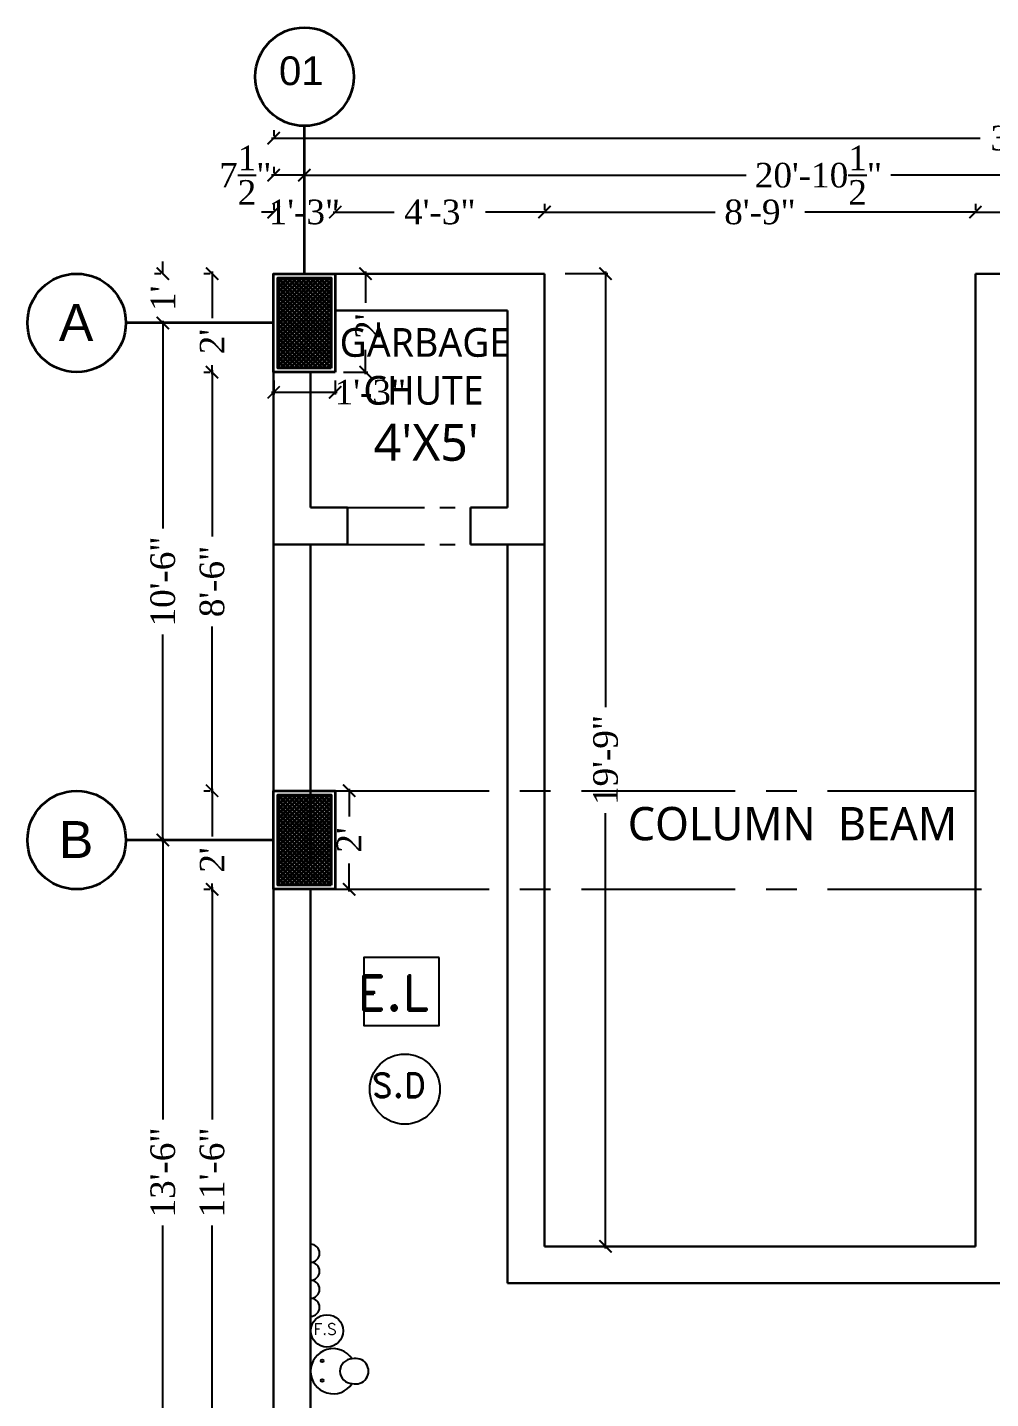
# Model space of a CAD drawing. Header units: inches. Extents: x 137014 to 144844, y -150241 to -148176.
# Drawn here: x 142626.5 to 142861.2, y -149678.9 to -149344.8 of the extents above; entities that cross this region are included whole.
import ezdxf

# ---------------------------------------------------------------- set-up
doc = ezdxf.new("R2010")
doc.units = ezdxf.units.IN
doc.header["$LTSCALE"] = 15
doc.header["$MEASUREMENT"] = 0
doc.header["$PDMODE"] = 2
doc.linetypes.add('CENTER', pattern=[2, 1.25, -0.25, 0.25, -0.25])
doc.linetypes.add('DASHEDX2', pattern=[1.5, 1, -0.5])
doc.layers.get('0').update_dxf_attribs({"linetype": 'CONTINUOUS'})
doc.layers.get('Defpoints').update_dxf_attribs({"linetype": 'CONTINUOUS'})
for name, color, linetype in [('COLUMN', 4, 'CONTINUOUS'), ('Column Hatch', 32, 'CONTINUOUS'), ('dimenion', 8, 'CONTINUOUS'), ('dooted', 7, 'DASHEDX2'), ('HATCH', 252, 'CONTINUOUS'), ('TEXT', 2, 'CONTINUOUS')]:
    doc.layers.add(name, color=color, linetype=linetype)
doc.layers.add('tex2', color=2, linetype='CONTINUOUS', lineweight=0)
doc.layers.add('WALL', color=1, linetype='CONTINUOUS', lineweight=30)
doc.styles.add('arial', font='times.ttf')
doc.styles.get("Standard").update_dxf_attribs({"font": 'romand.shx', "height": 8})
doc.styles.add('times', font='times.ttf', dxfattribs={"height": 6})
doc.dimstyles.new('NAUMAN', dxfattribs={"dimtxt": 7, "dimasz": 3, "dimexe": 0.5, "dimexo": 2, "dimgap": 3, "dimtad": 0, "dimdec": 1, "dimzin": 0, "dimdsep": 46, "dimlunit": 4, "dimtxsty": 'times', "dimblk1": 'ARCHTICK', "dimblk2": 'ARCHTICK', "dimsah": 1, "dimcen": 0, "dimdle": 0.5, "dimclrd": 256, "dimclre": 256, "dimclrt": 2, "dimadec": 0, "dimazin": 0, "dimtfac": 1, "dimtdec": 1, "dimtix": 1, "dimtofl": 0, "dimtmove": 1, "dimatfit": 3, "dimldrblk": 'ARCHTICK', "dimfxl": 4, "dimtolj": 1, "dimtzin": 0, "dimarcsym": 0})

# ---------------------------------------------------------------- blocks, each defined once
blk = doc.blocks.new('_ARCHTICK')
at = {"color": 0, "linetype": 'ByBlock', "const_width": 0.15}
blk.add_lwpolyline([(-0.5, -0.5), (0.5, 0.5)], dxfattribs=at)
blk = doc.blocks.new('*D1088')
at = {"layer": 'Defpoints', "color": 0, "ltscale": 5, "transparency": 16777216}
for p in [(142701.49, -149530.84), (142701.49, -149554.84), (142704.89, -149554.84)]:
    blk.add_point(p, dxfattribs=at)
at = {"layer": 'dimenion', "lineweight": -2, "ltscale": 5, "transparency": 16777216}
for p, q in [((142703.49, -149530.84), (142705.39, -149530.84)), ((142704.89, -149530.34), (142704.89, -149537.11)), ((142704.89, -149555.34), (142704.89, -149548.57)), ((142703.49, -149554.84), (142705.39, -149554.84))]:
    blk.add_line(p, q, dxfattribs=at)
at = {"layer": 'dimenion', "lineweight": -2, "ltscale": 5, "transparency": 16777216, "xscale": 3, "yscale": 3, "zscale": 3}
for p, rotation in [((142704.89, -149530.84), 90), ((142704.89, -149554.84), 270)]:
    blk.add_blockref('_ARCHTICK', p, dxfattribs=dict(at, rotation=rotation))
at = {"layer": 'dimenion', "color": 2, "ltscale": 5, "transparency": 16777216, "insert": (142704.89, -149542.84), "char_height": 6, "attachment_point": 5, "rotation": 90, "style": 'times'}
blk.add_mtext("\\A1;2'", dxfattribs=at)
blk = doc.blocks.new('*D1089')
at = {"layer": 'Defpoints', "color": 0, "ltscale": 5, "transparency": 16777216}
for p in [(142755.49, -149404.84), (142752.49, -149641.84), (142767.38, -149641.84)]:
    blk.add_point(p, dxfattribs=at)
at = {"layer": 'HATCH', "lineweight": -2, "ltscale": 5, "transparency": 16777216}
for p, q in [((142767.38, -149404.34), (142767.38, -149510.43)), ((142757.49, -149404.84), (142767.88, -149404.84)), ((142767.38, -149642.34), (142767.38, -149536.26)), ((142754.49, -149641.84), (142767.88, -149641.84))]:
    blk.add_line(p, q, dxfattribs=at)
at = {"layer": 'HATCH', "lineweight": -2, "ltscale": 5, "transparency": 16777216, "xscale": 3, "yscale": 3, "zscale": 3}
for p, rotation in [((142767.38, -149404.84), 90), ((142767.38, -149641.84), 270)]:
    blk.add_blockref('_ARCHTICK', p, dxfattribs=dict(at, rotation=rotation))
at = {"layer": 'HATCH', "color": 2, "ltscale": 5, "transparency": 16777216, "insert": (142767.38, -149523.34), "char_height": 6, "attachment_point": 5, "rotation": 90, "style": 'times'}
blk.add_mtext('\\A1;19\'-9"', dxfattribs=at)
blk = doc.blocks.new('*D1093')
at = {"layer": 'Defpoints', "color": 0, "ltscale": 5, "transparency": 16777216}
for p in [(142701.49, -149404.84), (142701.49, -149428.84), (142708.9, -149428.84)]:
    blk.add_point(p, dxfattribs=at)
at = {"layer": 'dimenion', "lineweight": -2, "ltscale": 5, "transparency": 16777216}
for p, q in [((142708.9, -149404.34), (142708.9, -149411.93)), ((142703.49, -149404.84), (142709.4, -149404.84)), ((142708.9, -149429.34), (142708.9, -149423.39)), ((142703.49, -149428.84), (142709.4, -149428.84))]:
    blk.add_line(p, q, dxfattribs=at)
at = {"layer": 'dimenion', "lineweight": -2, "ltscale": 5, "transparency": 16777216, "xscale": 3, "yscale": 3, "zscale": 3}
for p, rotation in [((142708.9, -149404.84), 90), ((142708.9, -149428.84), 270)]:
    blk.add_blockref('_ARCHTICK', p, dxfattribs=dict(at, rotation=rotation))
at = {"layer": 'dimenion', "color": 2, "ltscale": 5, "transparency": 16777216, "insert": (142709.39, -149417.66), "char_height": 6, "attachment_point": 5, "rotation": 90, "style": 'times'}
blk.add_mtext("\\A1;2'", dxfattribs=at)
blk = doc.blocks.new('*D1094')
at = {"layer": 'Defpoints', "color": 0, "ltscale": 5, "transparency": 16777216}
for p in [(142686.49, -149428.84), (142701.49, -149428.84), (142686.49, -149433.76)]:
    blk.add_point(p, dxfattribs=at)
at = {"layer": 'dimenion', "lineweight": -2, "ltscale": 5, "transparency": 16777216}
for p, q in [((142686.49, -149430.84), (142686.49, -149434.26)), ((142701.49, -149430.84), (142701.49, -149434.26)), ((142701.99, -149433.76), (142685.99, -149433.76))]:
    blk.add_line(p, q, dxfattribs=at)
at = {"layer": 'dimenion', "lineweight": -2, "ltscale": 5, "transparency": 16777216, "xscale": 3, "yscale": 3, "zscale": 3, "rotation": 180}
blk.add_blockref('_ARCHTICK', (142686.49, -149433.76), dxfattribs=at)
at = {"layer": 'dimenion', "lineweight": -2, "ltscale": 5, "transparency": 16777216, "xscale": 3, "yscale": 3, "zscale": 3}
blk.add_blockref('_ARCHTICK', (142701.49, -149433.76), dxfattribs=at)
at = {"layer": 'dimenion', "color": 2, "ltscale": 5, "transparency": 16777216, "insert": (142710.06, -149433.74), "char_height": 6, "attachment_point": 5, "style": 'times'}
blk.add_mtext('\\A1;1\'-3"', dxfattribs=at)
blk = doc.blocks.new('*D1098')
at = {"layer": 'Defpoints', "color": 0, "ltscale": 5, "transparency": 16777216}
for p in [(142752.49, -149389.84), (142752.49, -149389.84), (142857.49, -149389.84)]:
    blk.add_point(p, dxfattribs=at)
at = {"layer": 'HATCH', "lineweight": -2, "ltscale": 5, "transparency": 16777216}
for p, q in [((142752.49, -149387.84), (142752.49, -149389.34)), ((142857.49, -149387.84), (142857.49, -149389.34)), ((142751.99, -149389.84), (142794.04, -149389.84)), ((142857.99, -149389.84), (142815.93, -149389.84))]:
    blk.add_line(p, q, dxfattribs=at)
at = {"layer": 'HATCH', "lineweight": -2, "ltscale": 5, "transparency": 16777216, "xscale": 3, "yscale": 3, "zscale": 3, "rotation": 180}
blk.add_blockref('_ARCHTICK', (142752.49, -149389.84), dxfattribs=at)
at = {"layer": 'HATCH', "lineweight": -2, "ltscale": 5, "transparency": 16777216, "xscale": 3, "yscale": 3, "zscale": 3}
blk.add_blockref('_ARCHTICK', (142857.49, -149389.84), dxfattribs=at)
at = {"layer": 'HATCH', "color": 2, "ltscale": 5, "transparency": 16777216, "insert": (142804.99, -149389.84), "char_height": 6, "attachment_point": 5, "style": 'times'}
blk.add_mtext('\\A1;8\'-9"', dxfattribs=at)
blk = doc.blocks.new('*D1099')
at = {"layer": 'Defpoints', "color": 0, "ltscale": 5, "transparency": 16777216}
for p in [(142686.49, -149389.84), (142686.49, -149389.84), (142701.49, -149389.84)]:
    blk.add_point(p, dxfattribs=at)
at = {"layer": 'HATCH', "lineweight": -2, "ltscale": 5, "transparency": 16777216}
for p, q in [((142686.49, -149387.84), (142686.49, -149389.34)), ((142701.49, -149387.84), (142701.49, -149389.34)), ((142686.49, -149389.84), (142683.49, -149389.84)), ((142701.49, -149389.84), (142704.49, -149389.84))]:
    blk.add_line(p, q, dxfattribs=at)
at = {"layer": 'HATCH', "lineweight": -2, "ltscale": 5, "transparency": 16777216, "xscale": 3, "yscale": 3, "zscale": 3}
blk.add_blockref('_ARCHTICK', (142686.49, -149389.84), dxfattribs=at)
at = {"layer": 'HATCH', "lineweight": -2, "ltscale": 5, "transparency": 16777216, "xscale": 3, "yscale": 3, "zscale": 3, "rotation": 180}
blk.add_blockref('_ARCHTICK', (142701.49, -149389.84), dxfattribs=at)
at = {"layer": 'HATCH', "color": 2, "ltscale": 5, "transparency": 16777216, "insert": (142693.99, -149389.84), "char_height": 6, "attachment_point": 5, "style": 'times'}
blk.add_mtext('\\A1;1\'-3"', dxfattribs=at)
blk = doc.blocks.new('*D1100')
at = {"layer": 'Defpoints', "color": 0, "ltscale": 5, "transparency": 16777216}
for p in [(142701.49, -149389.84), (142752.49, -149389.84), (142752.49, -149389.84)]:
    blk.add_point(p, dxfattribs=at)
at = {"layer": 'HATCH', "lineweight": -2, "ltscale": 5, "transparency": 16777216}
for p, q in [((142701.49, -149387.84), (142701.49, -149389.34)), ((142752.49, -149387.84), (142752.49, -149389.34)), ((142700.99, -149389.84), (142715.84, -149389.84)), ((142752.99, -149389.84), (142738.13, -149389.84))]:
    blk.add_line(p, q, dxfattribs=at)
at = {"layer": 'HATCH', "lineweight": -2, "ltscale": 5, "transparency": 16777216, "xscale": 3, "yscale": 3, "zscale": 3, "rotation": 180}
blk.add_blockref('_ARCHTICK', (142701.49, -149389.84), dxfattribs=at)
at = {"layer": 'HATCH', "lineweight": -2, "ltscale": 5, "transparency": 16777216, "xscale": 3, "yscale": 3, "zscale": 3}
blk.add_blockref('_ARCHTICK', (142752.49, -149389.84), dxfattribs=at)
at = {"layer": 'HATCH', "color": 2, "ltscale": 5, "transparency": 16777216, "insert": (142726.99, -149389.84), "char_height": 6, "attachment_point": 5, "style": 'times'}
blk.add_mtext('\\A1;4\'-3"', dxfattribs=at)
blk = doc.blocks.new('*D1101')
at = {"layer": 'Defpoints', "color": 0, "ltscale": 5, "transparency": 16777216}
for p in [(142857.49, -149389.84), (142932.49, -149389.84), (142932.49, -149389.84)]:
    blk.add_point(p, dxfattribs=at)
at = {"layer": 'HATCH', "lineweight": -2, "ltscale": 5, "transparency": 16777216}
for p, q in [((142857.49, -149387.84), (142857.49, -149389.34)), ((142932.49, -149387.84), (142932.49, -149389.34)), ((142856.99, -149389.84), (142883.96, -149389.84)), ((142932.99, -149389.84), (142906.01, -149389.84))]:
    blk.add_line(p, q, dxfattribs=at)
at = {"layer": 'HATCH', "lineweight": -2, "ltscale": 5, "transparency": 16777216, "xscale": 3, "yscale": 3, "zscale": 3, "rotation": 180}
blk.add_blockref('_ARCHTICK', (142857.49, -149389.84), dxfattribs=at)
at = {"layer": 'HATCH', "lineweight": -2, "ltscale": 5, "transparency": 16777216, "xscale": 3, "yscale": 3, "zscale": 3}
blk.add_blockref('_ARCHTICK', (142932.49, -149389.84), dxfattribs=at)
at = {"layer": 'HATCH', "color": 2, "ltscale": 5, "transparency": 16777216, "insert": (142894.99, -149389.84), "char_height": 6, "attachment_point": 5, "style": 'times'}
blk.add_mtext('\\A1;6\'-3"', dxfattribs=at)
blk = doc.blocks.new('*D1105')
at = {"layer": 'Defpoints', "color": 0, "ltscale": 5, "transparency": 16777216}
for p in [(142693.99, -149380.84), (142944.49, -149380.84), (142944.49, -149380.84)]:
    blk.add_point(p, dxfattribs=at)
at = {"layer": 'HATCH', "lineweight": -2, "ltscale": 5, "transparency": 16777216}
for p, q in [((142693.49, -149380.84), (142801.59, -149380.84)), ((142693.99, -149378.84), (142693.99, -149380.34)), ((142944.99, -149380.84), (142836.88, -149380.84)), ((142944.49, -149378.84), (142944.49, -149380.34))]:
    blk.add_line(p, q, dxfattribs=at)
at = {"layer": 'HATCH', "lineweight": -2, "ltscale": 5, "transparency": 16777216, "xscale": 3, "yscale": 3, "zscale": 3, "rotation": 180}
blk.add_blockref('_ARCHTICK', (142693.99, -149380.84), dxfattribs=at)
at = {"layer": 'HATCH', "lineweight": -2, "ltscale": 5, "transparency": 16777216, "xscale": 3, "yscale": 3, "zscale": 3}
blk.add_blockref('_ARCHTICK', (142944.49, -149380.84), dxfattribs=at)
at = {"layer": 'HATCH', "color": 2, "ltscale": 5, "transparency": 16777216, "insert": (142819.24, -149380.84), "char_height": 6, "attachment_point": 5, "style": 'times'}
blk.add_mtext('\\A1;20\'-10{\\H1.000000x;\\S1/2;}"', dxfattribs=at)
blk = doc.blocks.new('*D1108')
at = {"layer": 'Defpoints', "color": 0, "ltscale": 5, "transparency": 16777216}
for p in [(142686.49, -149380.84), (142686.49, -149380.84), (142693.99, -149380.84)]:
    blk.add_point(p, dxfattribs=at)
at = {"layer": 'HATCH', "lineweight": -2, "ltscale": 5, "transparency": 16777216}
for p, q in [((142694.49, -149380.84), (142685.99, -149380.84)), ((142686.49, -149378.84), (142686.49, -149380.34)), ((142693.99, -149378.84), (142693.99, -149380.34))]:
    blk.add_line(p, q, dxfattribs=at)
at = {"layer": 'HATCH', "lineweight": -2, "ltscale": 5, "transparency": 16777216, "xscale": 3, "yscale": 3, "zscale": 3, "rotation": 180}
blk.add_blockref('_ARCHTICK', (142686.49, -149380.84), dxfattribs=at)
at = {"layer": 'HATCH', "lineweight": -2, "ltscale": 5, "transparency": 16777216, "xscale": 3, "yscale": 3, "zscale": 3}
blk.add_blockref('_ARCHTICK', (142693.99, -149380.84), dxfattribs=at)
at = {"layer": 'HATCH', "color": 2, "ltscale": 5, "transparency": 16777216, "insert": (142679.57, -149380.84), "char_height": 6, "attachment_point": 5, "style": 'times'}
blk.add_mtext('\\A1;7{\\H1.000000x;\\S1/2;}"', dxfattribs=at)
blk = doc.blocks.new('*D1109')
at = {"layer": 'Defpoints', "color": 0, "ltscale": 5, "transparency": 16777216}
for p in [(142686.49, -149371.84), (143046.49, -149371.84), (143046.49, -149371.84)]:
    blk.add_point(p, dxfattribs=at)
at = {"layer": 'HATCH', "lineweight": -2, "ltscale": 5, "transparency": 16777216}
for p, q in [((142686.49, -149369.84), (142686.49, -149371.34)), ((143046.49, -149369.84), (143046.49, -149371.34)), ((142685.99, -149371.84), (142858.63, -149371.84)), ((143046.99, -149371.84), (142874.35, -149371.84))]:
    blk.add_line(p, q, dxfattribs=at)
at = {"layer": 'HATCH', "lineweight": -2, "ltscale": 5, "transparency": 16777216, "xscale": 3, "yscale": 3, "zscale": 3, "rotation": 180}
blk.add_blockref('_ARCHTICK', (142686.49, -149371.84), dxfattribs=at)
at = {"layer": 'HATCH', "lineweight": -2, "ltscale": 5, "transparency": 16777216, "xscale": 3, "yscale": 3, "zscale": 3}
blk.add_blockref('_ARCHTICK', (143046.49, -149371.84), dxfattribs=at)
at = {"layer": 'HATCH', "color": 2, "ltscale": 5, "transparency": 16777216, "insert": (142866.49, -149371.84), "char_height": 6, "attachment_point": 5, "style": 'times'}
blk.add_mtext("\\A1;30'", dxfattribs=at)
blk = doc.blocks.new('*D1128')
at = {"layer": 'Defpoints', "color": 0, "ltscale": 5, "transparency": 16777216}
for p in [(142659.49, -149404.84), (142659.49, -149404.84), (142659.49, -149416.84)]:
    blk.add_point(p, dxfattribs=at)
at = {"layer": 'HATCH', "lineweight": -2, "ltscale": 5, "transparency": 16777216}
for p, q in [((142659.49, -149404.84), (142659.49, -149401.84)), ((142657.49, -149404.84), (142658.99, -149404.84)), ((142657.49, -149416.84), (142658.99, -149416.84)), ((142659.49, -149416.84), (142659.49, -149419.84))]:
    blk.add_line(p, q, dxfattribs=at)
at = {"layer": 'HATCH', "lineweight": -2, "ltscale": 5, "transparency": 16777216, "xscale": 3, "yscale": 3, "zscale": 3}
for p, rotation in [((142659.49, -149404.84), 270), ((142659.49, -149416.84), 90)]:
    blk.add_blockref('_ARCHTICK', p, dxfattribs=dict(at, rotation=rotation))
at = {"layer": 'HATCH', "color": 2, "ltscale": 5, "transparency": 16777216, "insert": (142659.49, -149410.84), "char_height": 6, "attachment_point": 5, "rotation": 90, "style": 'times'}
blk.add_mtext("\\A1;1'", dxfattribs=at)
blk = doc.blocks.new('*D1129')
at = {"layer": 'Defpoints', "color": 0, "ltscale": 5, "transparency": 16777216}
for p in [(142659.49, -149416.84), (142659.49, -149542.84), (142659.49, -149542.84)]:
    blk.add_point(p, dxfattribs=at)
at = {"layer": 'HATCH', "lineweight": -2, "ltscale": 5, "transparency": 16777216}
for p, q in [((142657.49, -149416.84), (142658.99, -149416.84)), ((142659.49, -149416.34), (142659.49, -149466.93)), ((142659.49, -149543.34), (142659.49, -149492.76)), ((142657.49, -149542.84), (142658.99, -149542.84))]:
    blk.add_line(p, q, dxfattribs=at)
at = {"layer": 'HATCH', "lineweight": -2, "ltscale": 5, "transparency": 16777216, "xscale": 3, "yscale": 3, "zscale": 3}
for p, rotation in [((142659.49, -149416.84), 90), ((142659.49, -149542.84), 270)]:
    blk.add_blockref('_ARCHTICK', p, dxfattribs=dict(at, rotation=rotation))
at = {"layer": 'HATCH', "color": 2, "ltscale": 5, "transparency": 16777216, "insert": (142659.49, -149479.84), "char_height": 6, "attachment_point": 5, "rotation": 90, "style": 'times'}
blk.add_mtext('\\A1;10\'-6"', dxfattribs=at)
blk = doc.blocks.new('*D1130')
at = {"layer": 'Defpoints', "color": 0, "ltscale": 5, "transparency": 16777216}
for p in [(142659.49, -149542.84), (142659.49, -149704.84), (142659.49, -149704.84)]:
    blk.add_point(p, dxfattribs=at)
at = {"layer": 'HATCH', "lineweight": -2, "ltscale": 5, "transparency": 16777216}
for p, q in [((142657.49, -149542.84), (142658.99, -149542.84)), ((142659.49, -149542.34), (142659.49, -149610.93)), ((142659.49, -149705.34), (142659.49, -149636.76)), ((142657.49, -149704.84), (142658.99, -149704.84))]:
    blk.add_line(p, q, dxfattribs=at)
at = {"layer": 'HATCH', "lineweight": -2, "ltscale": 5, "transparency": 16777216, "xscale": 3, "yscale": 3, "zscale": 3}
for p, rotation in [((142659.49, -149542.84), 90), ((142659.49, -149704.84), 270)]:
    blk.add_blockref('_ARCHTICK', p, dxfattribs=dict(at, rotation=rotation))
at = {"layer": 'HATCH', "color": 2, "ltscale": 5, "transparency": 16777216, "insert": (142659.49, -149623.84), "char_height": 6, "attachment_point": 5, "rotation": 90, "style": 'times'}
blk.add_mtext('\\A1;13\'-6"', dxfattribs=at)
blk = doc.blocks.new('*D1135')
at = {"layer": 'Defpoints', "color": 0, "ltscale": 5, "transparency": 16777216}
for p in [(142671.49, -149404.84), (142671.49, -149428.84), (142671.49, -149428.84)]:
    blk.add_point(p, dxfattribs=at)
at = {"layer": 'HATCH', "lineweight": -2, "ltscale": 5, "transparency": 16777216}
for p, q in [((142671.49, -149404.34), (142671.49, -149415.67)), ((142669.49, -149404.84), (142670.99, -149404.84)), ((142671.49, -149429.34), (142671.49, -149427.13)), ((142669.49, -149428.84), (142670.99, -149428.84))]:
    blk.add_line(p, q, dxfattribs=at)
at = {"layer": 'HATCH', "lineweight": -2, "ltscale": 5, "transparency": 16777216, "xscale": 3, "yscale": 3, "zscale": 3}
for p, rotation in [((142671.49, -149404.84), 90), ((142671.49, -149428.84), 270)]:
    blk.add_blockref('_ARCHTICK', p, dxfattribs=dict(at, rotation=rotation))
at = {"layer": 'HATCH', "color": 2, "ltscale": 5, "transparency": 16777216, "insert": (142671.49, -149421.4), "char_height": 6, "attachment_point": 5, "rotation": 90, "style": 'times'}
blk.add_mtext("\\A1;2'", dxfattribs=at)
blk = doc.blocks.new('*D1136')
at = {"layer": 'Defpoints', "color": 0, "ltscale": 5, "transparency": 16777216}
for p in [(142671.49, -149428.84), (142671.49, -149530.84), (142671.49, -149530.84)]:
    blk.add_point(p, dxfattribs=at)
at = {"layer": 'HATCH', "lineweight": -2, "ltscale": 5, "transparency": 16777216}
for p, q in [((142669.49, -149428.84), (142670.99, -149428.84)), ((142671.49, -149428.34), (142671.49, -149468.89)), ((142671.49, -149531.34), (142671.49, -149490.79)), ((142669.49, -149530.84), (142670.99, -149530.84))]:
    blk.add_line(p, q, dxfattribs=at)
at = {"layer": 'HATCH', "lineweight": -2, "ltscale": 5, "transparency": 16777216, "xscale": 3, "yscale": 3, "zscale": 3}
for p, rotation in [((142671.49, -149428.84), 90), ((142671.49, -149530.84), 270)]:
    blk.add_blockref('_ARCHTICK', p, dxfattribs=dict(at, rotation=rotation))
at = {"layer": 'HATCH', "color": 2, "ltscale": 5, "transparency": 16777216, "insert": (142671.49, -149479.84), "char_height": 6, "attachment_point": 5, "rotation": 90, "style": 'times'}
blk.add_mtext('\\A1;8\'-6"', dxfattribs=at)
blk = doc.blocks.new('*D1137')
at = {"layer": 'Defpoints', "color": 0, "ltscale": 5, "transparency": 16777216}
for p in [(142671.49, -149530.84), (142671.49, -149554.84), (142671.49, -149554.84)]:
    blk.add_point(p, dxfattribs=at)
at = {"layer": 'HATCH', "lineweight": -2, "ltscale": 5, "transparency": 16777216}
for p, q in [((142669.49, -149530.84), (142670.99, -149530.84)), ((142671.49, -149530.34), (142671.49, -149541.98)), ((142669.49, -149554.84), (142670.99, -149554.84)), ((142671.49, -149555.34), (142671.49, -149553.44))]:
    blk.add_line(p, q, dxfattribs=at)
at = {"layer": 'HATCH', "lineweight": -2, "ltscale": 5, "transparency": 16777216, "xscale": 3, "yscale": 3, "zscale": 3}
for p, rotation in [((142671.49, -149530.84), 90), ((142671.49, -149554.84), 270)]:
    blk.add_blockref('_ARCHTICK', p, dxfattribs=dict(at, rotation=rotation))
at = {"layer": 'HATCH', "color": 2, "ltscale": 5, "transparency": 16777216, "insert": (142671.49, -149547.71), "char_height": 6, "attachment_point": 5, "rotation": 90, "style": 'times'}
blk.add_mtext("\\A1;2'", dxfattribs=at)
blk = doc.blocks.new('*D1138')
at = {"layer": 'Defpoints', "color": 0, "ltscale": 5, "transparency": 16777216}
for p in [(142671.49, -149554.84), (142671.49, -149692.84), (142671.49, -149692.84)]:
    blk.add_point(p, dxfattribs=at)
at = {"layer": 'HATCH', "lineweight": -2, "ltscale": 5, "transparency": 16777216}
for p, q in [((142669.49, -149554.84), (142670.99, -149554.84)), ((142671.49, -149554.34), (142671.49, -149610.93)), ((142671.49, -149693.34), (142671.49, -149636.76)), ((142669.49, -149692.84), (142670.99, -149692.84))]:
    blk.add_line(p, q, dxfattribs=at)
at = {"layer": 'HATCH', "lineweight": -2, "ltscale": 5, "transparency": 16777216, "xscale": 3, "yscale": 3, "zscale": 3}
for p, rotation in [((142671.49, -149554.84), 90), ((142671.49, -149692.84), 270)]:
    blk.add_blockref('_ARCHTICK', p, dxfattribs=dict(at, rotation=rotation))
at = {"layer": 'HATCH', "color": 2, "ltscale": 5, "transparency": 16777216, "insert": (142671.49, -149623.84), "char_height": 6, "attachment_point": 5, "rotation": 90, "style": 'times'}
blk.add_mtext('\\A1;11\'-6"', dxfattribs=at)

msp = doc.modelspace()

# ---------------------------------------------------------------- hatches: boundary and pattern name
at = {"layer": 'Column Hatch', "lineweight": 35}
h = msp.add_hatch(dxfattribs=at)
h.set_pattern_fill('ANSI37', color=256, scale=0.25)
h.set_pattern_definition([(45, (143034.48525, -149404.8425), (-0.561266, 0.561266), []), (135, (143034.48525, -149404.8425), (-0.561266, -0.561266), [])])
h.paths.add_polyline_path([(142700.48525, -149427.84248), (142687.48525, -149427.84248), (142687.48525, -149405.84248), (142700.48525, -149405.84248)])
h = msp.add_hatch(dxfattribs=at)
h.set_pattern_fill('ANSI37', color=256, scale=0.25)
h.set_pattern_definition([(45, (143034.48525, -149530.8425), (-0.561266, 0.561266), []), (135, (143034.48525, -149530.8425), (-0.561266, -0.561266), [])])
h.paths.add_polyline_path([(142700.48525, -149553.84248), (142687.48525, -149553.84248), (142687.48525, -149531.84248), (142700.48525, -149531.84248)])

# ---------------------------------------------------------------- linework, layer by layer
msp.add_line((142695.48525, -149641.32392), (142695.48525, -149658.86105))
at = {"ltscale": 0.22}
msp.add_lwpolyline([(142726.81848, -149571.4974), (142708.45923, -149571.4974), (142708.45923, -149587.99657), (142726.81848, -149587.99657)], close=True, dxfattribs=at)
for centre, radius in [((142718.4511, -149603.53408), 8.55115), ((142699.4845, -149662.43855), 3.93776), ((142698.31554, -149669.73263), 0.31799), ((142698.31554, -149674.50912), 0.31799)]:
    msp.add_circle(centre, radius, dxfattribs=at)
for centre in [(142695.48525, -149643.51606), (142695.48525, -149647.90034), (142695.48525, -149652.28462), (142695.48525, -149656.66891)]:
    msp.add_arc(centre, 2.19214, 270, 90)
for centre, radius, start, end in [((142700.99199, -149672.26787), 5.50674, 32.7653961, 327.2346039), ((142705.62258, -149672.26787), 2.98025, 90, 270), ((142706.49874, -149672.26787), 3.10637, 253.6173019, 106.3826981)]:
    msp.add_arc(centre, radius, start, end, dxfattribs=at)
at = {"layer": 'COLUMN', "lineweight": 35}
for p, q in [((142693.98525, -149404.84248), (142693.98525, -149368.84248)), ((142686.48525, -149416.84248), (142650.48525, -149416.84248)), ((142686.48525, -149542.84248), (142650.48525, -149542.84248))]:
    msp.add_line(p, q, dxfattribs=at)
for points in [[(142701.48525, -149428.84248), (142686.48525, -149428.84248), (142686.48525, -149404.84248), (142701.48525, -149404.84248)], [(142701.48525, -149554.84248), (142686.48525, -149554.84248), (142686.48525, -149530.84248), (142701.48525, -149530.84248)]]:
    msp.add_lwpolyline(points, close=True, dxfattribs=at)
for centre in [(142693.98525, -149356.84248), (142638.48525, -149416.84248), (142638.48525, -149542.84248)]:
    msp.add_circle(centre, 12, dxfattribs=at)
at = {"layer": 'Column Hatch', "lineweight": 35}
for points in [[(142700.48525, -149427.84248), (142687.48525, -149427.84248), (142687.48525, -149405.84248), (142700.48525, -149405.84248)], [(142700.48525, -149553.84248), (142687.48525, -149553.84248), (142687.48525, -149531.84248), (142700.48525, -149531.84248)]]:
    msp.add_lwpolyline(points, close=True, dxfattribs=at)
at = {"layer": 'dooted', "linetype": 'CENTER'}
for p, q in [((142704.48525, -149461.84248), (142734.48525, -149461.84248)), ((142704.48525, -149470.84248), (142734.48525, -149470.84248))]:
    msp.add_line(p, q, dxfattribs=at)
at = {"layer": 'dooted', "linetype": 'CENTER', "ltscale": 2}
for p, q in [((142701.48525, -149530.84248), (142857.48525, -149530.84248)), ((142701.48525, -149554.84248), (143037.48525, -149554.84248))]:
    msp.add_line(p, q, dxfattribs=at)
at = {"layer": 'WALL'}
for p, q in [((142752.48525, -149404.84248), (142701.48525, -149404.84248)), ((142752.48525, -149404.84248), (142752.48525, -149641.84248)), ((142932.48525, -149404.84248), (142857.48525, -149404.84248)), ((142857.48525, -149641.84248), (142857.48525, -149404.84248)), ((142743.48525, -149413.84248), (142701.48525, -149413.84248)), ((142743.48525, -149413.84248), (142743.48525, -149461.84248)), ((142686.48525, -149428.84248), (142686.48525, -149548.84248)), ((142695.48525, -149428.84248), (142695.48525, -149461.84248)), ((142704.48525, -149461.84248), (142695.48525, -149461.84248)), ((142704.48525, -149461.84248), (142704.48525, -149470.84248)), ((142743.48525, -149461.84248), (142734.48525, -149461.84248)), ((142734.48525, -149461.84248), (142734.48525, -149470.84248)), ((142704.48525, -149470.84248), (142686.48525, -149470.84248)), ((142695.48525, -149470.84248), (142695.48525, -149548.84248)), ((142752.48525, -149470.84248), (142734.48525, -149470.84248)), ((142743.48525, -149470.84248), (142743.48525, -149650.84248)), ((142686.48525, -149692.84248), (142686.48525, -149554.84248)), ((142695.48525, -149554.84248), (142695.48525, -149692.84248)), ((142752.48525, -149641.84248), (142857.48525, -149641.84248)), ((142743.48525, -149650.84248), (142866.48525, -149650.84248))]:
    msp.add_line(p, q, dxfattribs=at)

# ---------------------------------------------------------------- texts
at = {"ltscale": 0.22, "attachment_point": 3}
for s, insert, char_height, width in [('E.L', (142724.07292, -149575.83276), 8.517973, 26.2972052), ('S.D', (142723.59675, -149599.6245), 5.915259, 5.6025929)]:
    msp.add_mtext(s, dxfattribs=dict(at, insert=insert, char_height=char_height, width=width))
at = {"color": 13, "ltscale": 0.22, "insert": (142701.85405, -149660.63821), "char_height": 2.723948, "width": 2.5799671, "attachment_point": 3}
msp.add_mtext('F.S', dxfattribs=at)
at = {"layer": 'tex2', "attachment_point": 5, "style": 'arial'}
for s, insert, char_height in [('{\\fArial|b0|i0|c0|p34;01}', (142693.2246, -149355.45362), 7), ('{\\fArial|b0|i0|c0|p34;A}', (142638.3505, -149416.71776), 9), ('{\\fArial|b0|i0|c0|p34;B}', (142638.3505, -149542.71776), 9)]:
    msp.add_mtext(s, dxfattribs=dict(at, insert=insert, char_height=char_height))
at = {"layer": 'TEXT'}
for s, insert, char_height, width, attachment_point in [("\\pi22.81686;{\\fTrebuchet MS|b0|i0|c0|p34;\\H0.77778x;GARBAGE\\P\\pi28.60307;CHUTE\\H1.2857x;\\P\\pi31.15372;4'X5'}", (142679.73923, -149418.09271), 9, 85.61633, 1), ('\\A1;{\\fTrebuchet MS|b0|i0|c0|p34;COLUMN  BEAM}', (142812.89488, -149534.78459), 8.1, 118.1902113, 2)]:
    msp.add_mtext(s, dxfattribs=dict(at, insert=insert, char_height=char_height, width=width, attachment_point=attachment_point))

# ---------------------------------------------------------------- dimensions: what is measured, and where the dimension line sits
at = {"layer": 'dimenion', "ltscale": 5}
for base, p1, p2, angle, picture, middle in [((142708.89908, -149428.84248), (142701.48525, -149404.84248), (142701.48525, -149428.84248), 270, '*D1093', (142709.3895, -149417.66381)), ((142686.48525, -149433.75969), (142701.48525, -149428.84248), (142686.48525, -149428.84248), 180, '*D1094', (142710.05804, -149433.74382))]:
    dim = msp.add_linear_dim(base=base, p1=p1, p2=p2, angle=angle, dimstyle='NAUMAN', dxfattribs=at)
    dim.commit()
    dim.dimension.update_dxf_attribs({"geometry": picture, "text_midpoint": middle, "dimtype": 161})
dim = msp.add_aligned_dim(p1=(142701.48525, -149530.84248), p2=(142701.48525, -149554.84248), distance=3.40248, dimstyle='NAUMAN', dxfattribs=at)
dim.commit()
dim.dimension.update_dxf_attribs({"geometry": '*D1088', "text_midpoint": (142704.88773, -149542.84248)})
at = {"layer": 'HATCH', "ltscale": 5}
for base, p1, p2, picture, middle in [((143046.48525, -149371.84248), (142686.48525, -149371.84248), (143046.48525, -149371.84248), '*D1109', (142866.48525, -149371.84248)), ((142686.48525, -149389.84248), (142701.48525, -149389.84248), (142686.48525, -149389.84248), '*D1099', (142693.98525, -149389.84248)), ((142752.48525, -149389.84248), (142701.48525, -149389.84248), (142752.48525, -149389.84248), '*D1100', (142726.98525, -149389.84248))]:
    dim = msp.add_linear_dim(base=base, p1=p1, p2=p2, dimstyle='NAUMAN', dxfattribs=at)
    dim.commit()
    dim.dimension.update_dxf_attribs({"geometry": picture, "text_midpoint": middle})
for base, p1, p2, angle, picture, middle, dimtype in [((142686.48525, -149380.84248), (142693.98525, -149380.84248), (142686.48525, -149380.84248), 180, '*D1108', (142679.5685, -149380.84248), 161), ((142671.48525, -149428.84248), (142671.48525, -149404.84248), (142671.48525, -149428.84248), 90, '*D1135', (142671.48525, -149421.4035), 160), ((142671.48525, -149554.84248), (142671.48525, -149530.84248), (142671.48525, -149554.84248), 90, '*D1137', (142671.48525, -149547.71429), 160)]:
    dim = msp.add_linear_dim(base=base, p1=p1, p2=p2, angle=angle, dimstyle='NAUMAN', dxfattribs=at)
    dim.commit()
    dim.dimension.update_dxf_attribs({"geometry": picture, "text_midpoint": middle, "dimtype": dimtype})
for p1, p2, picture, middle in [((142693.98525, -149380.84248), (142944.48525, -149380.84248), '*D1105', (142819.23525, -149380.84248)), ((142857.48525, -149389.84248), (142932.48525, -149389.84248), '*D1101', (142894.98525, -149389.84248))]:
    dim = msp.add_aligned_dim(p1=p1, p2=p2, distance=0, dimstyle='NAUMAN', dxfattribs=at)
    dim.commit()
    dim.dimension.update_dxf_attribs({"geometry": picture, "text_midpoint": middle})
for base, p1, p2, angle, picture, middle in [((142752.48525, -149389.84248), (142857.48525, -149389.84248), (142752.48525, -149389.84248), 180, '*D1098', (142804.98525, -149389.84248)), ((142659.48525, -149404.84248), (142659.48525, -149416.84248), (142659.48525, -149404.84248), 90, '*D1128', (142659.48525, -149410.84248)), ((142767.38144, -149641.84248), (142755.48525, -149404.84248), (142752.48525, -149641.84248), 90, '*D1089', (142767.38144, -149523.34248)), ((142659.48525, -149542.84248), (142659.48525, -149416.84248), (142659.48525, -149542.84248), 90, '*D1129', (142659.48525, -149479.84248)), ((142671.48525, -149530.84248), (142671.48525, -149428.84248), (142671.48525, -149530.84248), 90, '*D1136', (142671.48525, -149479.84248)), ((142659.48525, -149704.84248), (142659.48525, -149542.84248), (142659.48525, -149704.84248), 90, '*D1130', (142659.48525, -149623.84248)), ((142671.48525, -149692.84248), (142671.48525, -149554.84248), (142671.48525, -149692.84248), 90, '*D1138', (142671.48525, -149623.84248))]:
    dim = msp.add_linear_dim(base=base, p1=p1, p2=p2, angle=angle, dimstyle='NAUMAN', dxfattribs=at)
    dim.commit()
    dim.dimension.update_dxf_attribs({"geometry": picture, "text_midpoint": middle})

doc.saveas('drawing.dxf')
